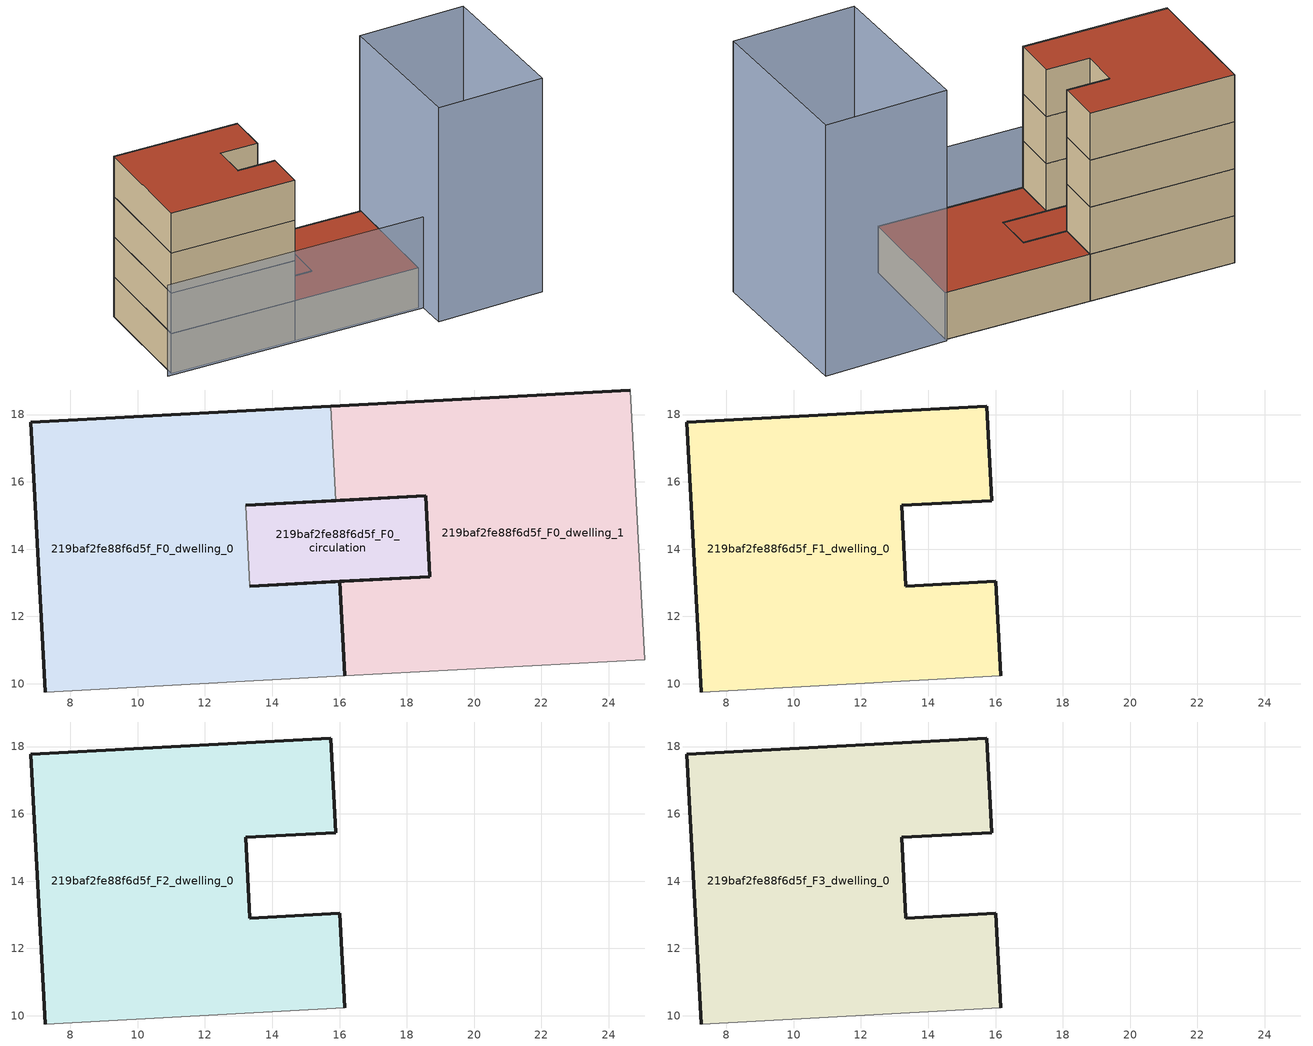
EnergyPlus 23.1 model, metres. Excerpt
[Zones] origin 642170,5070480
219baf2fe88f6d5f_F0_dwelling_0
 floor ground (EU_floor_Construction): 16.16,10.23 16.01,13.04 13.34,12.9 13.21,15.3 15.88,15.45 15.73,18.25 6.81,17.77 7.25,9.75 z0
 wall outside (EU_wall_Construction): 15.88,15.45 13.21,15.3 / 13.34,12.9 16.01,13.04 16.16,10.23 / 7.25,9.75 6.81,17.77 15.73,18.25 z0:3
 wall adiabatic (EU_wall_Construction): 16.16,10.23 7.25,9.75 z0:3
 wall to 219baf2fe88f6d5f_F0_dwelling_1 (EU_wall_Construction): 15.73,18.25 15.88,15.45 z0:3
 wall to 219baf2fe88f6d5f_F0_circulation (EU_wall_Construction): 13.21,15.3 13.34,12.9 z0:3
219baf2fe88f6d5f_F0_dwelling_1
 floor ground (EU_floor_Construction): 25.08,10.71 24.65,18.73 15.73,18.25 15.88,15.45 18.56,15.59 18.69,13.18 16.01,13.04 16.16,10.23 z0
 wall outside (EU_wall_Construction): 15.73,18.25 24.65,18.73 / 16.16,10.23 16.01,13.04 18.69,13.18 18.56,15.59 15.88,15.45 z0:3
 wall adiabatic (EU_wall_Construction): 24.65,18.73 25.08,10.71 16.16,10.23 z0:3
 roof outside (EU_roof_Construction): 24.65,18.73 25.08,10.71 16.16,10.23 16.01,13.04 18.69,13.18 18.56,15.59 15.88,15.45 15.73,18.25 z3
219baf2fe88f6d5f_F0_circulation
 floor ground (EU_floor_Construction): 18.69,13.18 18.56,15.59 13.21,15.3 13.34,12.9 z0
 wall outside (EU_wall_Construction): 13.21,15.3 18.56,15.59 18.69,13.18 13.34,12.9 z0:3
 roof outside (EU_roof_Construction): 18.56,15.59 18.69,13.18 13.34,12.9 13.21,15.3 z3
219baf2fe88f6d5f_F1_dwelling_0
 floor to 219baf2fe88f6d5f_F0_dwelling_0 (EU_floor_Construction): 16.16,10.23 16.01,13.04 13.34,12.9 13.21,15.3 15.88,15.45 15.73,18.25 6.81,17.77 7.25,9.75 z3
 wall outside (EU_wall_Construction): 7.25,9.75 6.81,17.77 15.73,18.25 15.88,15.45 13.21,15.3 13.34,12.9 16.01,13.04 16.16,10.23 z3:6
 wall adiabatic (EU_wall_Construction): 16.16,10.23 7.25,9.75 z3:6
219baf2fe88f6d5f_F2_dwelling_0
 floor to 219baf2fe88f6d5f_F1_dwelling_0 (EU_floor_Construction): 16.16,10.23 16.01,13.04 13.34,12.9 13.21,15.3 15.88,15.45 15.73,18.25 6.81,17.77 7.25,9.75 z6
 wall outside (EU_wall_Construction): 7.25,9.75 6.81,17.77 15.73,18.25 15.88,15.45 13.21,15.3 13.34,12.9 16.01,13.04 16.16,10.23 z6:9
 wall adiabatic (EU_wall_Construction): 16.16,10.23 7.25,9.75 z6:9
219baf2fe88f6d5f_F3_dwelling_0
 floor to 219baf2fe88f6d5f_F2_dwelling_0 (EU_floor_Construction): 16.16,10.23 16.01,13.04 13.34,12.9 13.21,15.3 15.88,15.45 15.73,18.25 6.81,17.77 7.25,9.75 z9
 wall outside (EU_wall_Construction): 7.25,9.75 6.81,17.77 15.73,18.25 15.88,15.45 13.21,15.3 13.34,12.9 16.01,13.04 16.16,10.23 z9:12
 wall adiabatic (EU_wall_Construction): 16.16,10.23 7.25,9.75 z9:12
 roof outside (EU_roof_Construction): 15.73,18.25 15.88,15.45 13.21,15.3 13.34,12.9 16.01,13.04 16.16,10.23 7.25,9.75 6.81,17.77 z12
shading: 6.91,9.58 25.93,10.64 z0:6.8; 25.55,8.6 24.63,18.88 / 24.63,18.88 32.21,19.56 / 32.21,19.56 33.13,9.28 / 33.13,9.28 25.55,8.6 z0:16
[Building]
EU S2 Campaign: North Axis=0; Terrain=City; Solar Distribution=FullExterior
[Site:Location]
Lyon-Bron: Latitude=45.75; Longitude=5; Time Zone=1; Elevation=198
[SizingPeriod:WeatherFileDays]
AnnualSizingPeriod: Begin Month=1; Begin Day of Month=1; End Month=12; End Day of Month=31; Day of Week for Start Day=Monday; Use Weather File Daylight Saving Period=No; Use Weather File Rain and Snow Indicators=No
[MATERIAL]
EU_InternalMass_Material: Roughness=MediumRough; Thickness=0.1; Conductivity=1; Density=1800; Specific Heat=900; Thermal Absorptance=0.9; Solar Absorptance=0.7; Visible Absorptance=0.7
[MATERIAL:NOMASS] Roughness=MediumRough; Thermal Absorptance=0.9; Solar Absorptance=0.7; Visible Absorptance=0.7
Name | Thermal Resistance
EU_wall_NoMass | 0.379507
EU_roof_NoMass | 0.466853
EU_floor_NoMass | 0.392157
[CONSTRUCTION]
EU_wall_Construction: EU_wall_NoMass
EU_roof_Construction: EU_roof_NoMass
EU_floor_Construction: EU_floor_NoMass
EU_InternalMass_Construction: EU_InternalMass_Material
[ZONE] Type=1; Multiplier=1; Ceiling Height=autocalculate; Floor Area=autocalculate; Part of Total Floor Area=Yes
Name | Volume
219baf2fe88f6d5f_F0_dwelling_0 | 195.704
219baf2fe88f6d5f_F1_dwelling_0; 219baf2fe88f6d5f_F2_dwelling_0; 219baf2fe88f6d5f_F3_dwelling_0 | 195.703
219baf2fe88f6d5f_F0_dwelling_1 | 195.718
219baf2fe88f6d5f_F0_circulation | 38.7114
[INTERNALMASS] Construction=EU_InternalMass_Construction
Name | Zone or ZoneList | Surface Area
219baf2fe88f6d5f_F0_dwelling_0_EU_InternalMass | 219baf2fe88f6d5f_F0_dwelling_0 | 65.2386
219baf2fe88f6d5f_F0_dwelling_1_EU_InternalMass | 219baf2fe88f6d5f_F0_dwelling_1 | 65.2386
219baf2fe88f6d5f_F1_dwelling_0_EU_InternalMass | 219baf2fe88f6d5f_F1_dwelling_0 | 143.382
219baf2fe88f6d5f_F2_dwelling_0_EU_InternalMass | 219baf2fe88f6d5f_F2_dwelling_0 | 143.382
219baf2fe88f6d5f_F3_dwelling_0_EU_InternalMass | 219baf2fe88f6d5f_F3_dwelling_0 | 143.382
[OTHEREQUIPMENT] Fuel Type=Electricity; Design Level Calculation Method=Watts/Area; Power per Zone Floor Area=1; Fraction Latent=0; Fraction Radiant=0; Fraction Lost=0; Carbon Dioxide Generation Rate=0; EndUse Subcategory=EU_Step8_InternalGains
Name | Zone or ZoneList or Space or SpaceList | Schedule
EU_Step8_InternalGain_219baf2fe88f6d5f_F0_dwelling_0_f000 | 219baf2fe88f6d5f_F0_dwelling_0 | EU_Step8_GainSchedule_219baf2fe88f6d5f_F0_dwelling_0_f000
EU_Step8_InternalGain_219baf2fe88f6d5f_F0_dwelling_1_f000 | 219baf2fe88f6d5f_F0_dwelling_1 | EU_Step8_GainSchedule_219baf2fe88f6d5f_F0_dwelling_1_f000
EU_Step8_InternalGain_219baf2fe88f6d5f_F1_dwelling_0_f000 | 219baf2fe88f6d5f_F1_dwelling_0 | EU_Step8_GainSchedule_219baf2fe88f6d5f_F1_dwelling_0_f000
EU_Step8_InternalGain_219baf2fe88f6d5f_F2_dwelling_0_f000 | 219baf2fe88f6d5f_F2_dwelling_0 | EU_Step8_GainSchedule_219baf2fe88f6d5f_F2_dwelling_0_f000
EU_Step8_InternalGain_219baf2fe88f6d5f_F3_dwelling_0_f000 | 219baf2fe88f6d5f_F3_dwelling_0 | EU_Step8_GainSchedule_219baf2fe88f6d5f_F3_dwelling_0_f000
[ZONEINFILTRATION:DESIGNFLOWRATE]
EU_Circulation_Infiltration_219baf2fe88f6d5f_F0_circulation: Zone or ZoneList or Space or SpaceList=219baf2fe88f6d5f_F0_circulation; Schedule=EU_AlwaysOn; Design Flow Rate Calculation Method=Flow/Area; Flow Rate per Floor Area=0.0005; Constant Term Coefficient=1; Temperature Term Coefficient=0; Velocity Term Coefficient=0; Velocity Squared Term Coefficient=0
[ZONEVENTILATION:DESIGNFLOWRATE] Schedule=EU_AlwaysOn; Design Flow Rate Calculation Method=AirChanges/Hour; Air Changes per Hour=0.51; Ventilation Type=Natural; Fan Pressure Rise=0; Fan Total Efficiency=1; Constant Term Coefficient=1; Temperature Term Coefficient=0; Velocity Term Coefficient=0; Velocity Squared Term Coefficient=0; Minimum Indoor Temperature=-100; Maximum Indoor Temperature=100; Delta Temperature=-100; Minimum Outdoor Temperature=-100; Maximum Outdoor Temperature=100; Maximum Wind Speed=40
Name | Zone or ZoneList or Space or SpaceList
EU_ConstantAir_219baf2fe88f6d5f_F0_dwelling_0 | 219baf2fe88f6d5f_F0_dwelling_0
EU_ConstantAir_219baf2fe88f6d5f_F0_dwelling_1 | 219baf2fe88f6d5f_F0_dwelling_1
EU_ConstantAir_219baf2fe88f6d5f_F1_dwelling_0 | 219baf2fe88f6d5f_F1_dwelling_0
EU_ConstantAir_219baf2fe88f6d5f_F2_dwelling_0 | 219baf2fe88f6d5f_F2_dwelling_0
EU_ConstantAir_219baf2fe88f6d5f_F3_dwelling_0 | 219baf2fe88f6d5f_F3_dwelling_0
[HVACTEMPLATE:THERMOSTAT] Constant Heating Setpoint=20; Constant Cooling Setpoint=50
EU_HeatOnly_219baf2fe88f6d5f_F0_dwelling_0; EU_HeatOnly_219baf2fe88f6d5f_F0_dwelling_1; EU_HeatOnly_219baf2fe88f6d5f_F1_dwelling_0; EU_HeatOnly_219baf2fe88f6d5f_F2_dwelling_0; EU_HeatOnly_219baf2fe88f6d5f_F3_dwelling_0
[HVACTEMPLATE:ZONE:IDEALLOADSAIRSYSTEM] System Availability Schedule=EU_AlwaysOn; Maximum Heating Supply Air Temperature=50; Minimum Cooling Supply Air Temperature=13; Maximum Heating Supply Air Humidity Ratio=0.0156; Minimum Cooling Supply Air Humidity Ratio=0.0077; Heating Limit=NoLimit; Cooling Limit=NoLimit; Heating Availability Schedule=EU_AlwaysOn; Cooling Availability Schedule=EU_CoolingOff; Dehumidification Control Type=ConstantSensibleHeatRatio; Cooling Sensible Heat Ratio=0.7; Dehumidification Setpoint=60; Humidification Control Type=None; Humidification Setpoint=30; Outdoor Air Method=None; Outdoor Air Flow Rate per Person=0.00944; Outdoor Air Flow Rate per Zone Floor Area=0; Outdoor Air Flow Rate per Zone=0; Demand Controlled Ventilation Type=None; Outdoor Air Economizer Type=NoEconomizer; Heat Recovery Type=None; Sensible Heat Recovery Effectiveness=0.7; Latent Heat Recovery Effectiveness=0.65
Name | Template Thermostat
219baf2fe88f6d5f_F0_dwelling_0 | EU_HeatOnly_219baf2fe88f6d5f_F0_dwelling_0
219baf2fe88f6d5f_F0_dwelling_1 | EU_HeatOnly_219baf2fe88f6d5f_F0_dwelling_1
219baf2fe88f6d5f_F1_dwelling_0 | EU_HeatOnly_219baf2fe88f6d5f_F1_dwelling_0
219baf2fe88f6d5f_F2_dwelling_0 | EU_HeatOnly_219baf2fe88f6d5f_F2_dwelling_0
219baf2fe88f6d5f_F3_dwelling_0 | EU_HeatOnly_219baf2fe88f6d5f_F3_dwelling_0
[SIZING:ZONE] Zone Cooling Design Supply Air Temperature Input Method=SupplyAirTemperature; Zone Cooling Design Supply Air Temperature=13; Zone Heating Design Supply Air Temperature Input Method=SupplyAirTemperature; Zone Heating Design Supply Air Temperature=50; Zone Cooling Design Supply Air Humidity Ratio=0.008; Zone Heating Design Supply Air Humidity Ratio=0.008; Cooling Design Air Flow Method=DesignDay; Cooling Design Air Flow Rate=0; Cooling Minimum Air Flow per Zone Floor Area=0.000762; Cooling Minimum Air Flow=0; Cooling Minimum Air Flow Fraction=0.2; Heating Design Air Flow Method=DesignDay; Heating Design Air Flow Rate=0; Heating Maximum Air Flow per Zone Floor Area=0.002032; Heating Maximum Air Flow=0.141576; Heating Maximum Air Flow Fraction=0.3; Account for Dedicated Outdoor Air System=No; Dedicated Outdoor Air System Control Strategy=NeutralSupplyAir; Dedicated Outdoor Air Low Setpoint Temperature for Design=autosize; Dedicated Outdoor Air High Setpoint Temperature for Design=autosize; Zone Load Sizing Method=Sensible Load Only No Latent Load; Zone Latent Cooling Design Supply Air Humidity Ratio Input Method=HumidityRatioDifference; Zone Cooling Design Supply Air Humidity Ratio Difference=0.005; Zone Latent Heating Design Supply Air Humidity Ratio Input Method=HumidityRatioDifference; Zone Humidification Design Supply Air Humidity Ratio Difference=0.005
219baf2fe88f6d5f_F0_dwelling_0; 219baf2fe88f6d5f_F0_dwelling_1; 219baf2fe88f6d5f_F1_dwelling_0; 219baf2fe88f6d5f_F2_dwelling_0; 219baf2fe88f6d5f_F3_dwelling_0
[SCHEDULE:CONSTANT]
Name | Hourly Value
EU_AlwaysOn | 1
EU_CoolingOff | 0
[SCHEDULE:FILE] Column Number=1; Rows to Skip at Top=0; Number of Hours of Data=8760; Column Separator=Comma; Interpolate to Timestep=No; Minutes per Item=60; Adjust Schedule for Daylight Savings=Yes
Name | File
EU_Step8_GainSchedule_219baf2fe88f6d5f_F0_dwelling_0_f000 | ../../schedules/219baf2fe88f6d5f/219baf2fe88f6d5f_F0_dwelling_0_f000_gain.csv
EU_Step8_GainSchedule_219baf2fe88f6d5f_F0_dwelling_1_f000 | ../../schedules/219baf2fe88f6d5f/219baf2fe88f6d5f_F0_dwelling_1_f000_gain.csv
EU_Step8_GainSchedule_219baf2fe88f6d5f_F1_dwelling_0_f000 | ../../schedules/219baf2fe88f6d5f/219baf2fe88f6d5f_F1_dwelling_0_f000_gain.csv
EU_Step8_GainSchedule_219baf2fe88f6d5f_F2_dwelling_0_f000 | ../../schedules/219baf2fe88f6d5f/219baf2fe88f6d5f_F2_dwelling_0_f000_gain.csv
EU_Step8_GainSchedule_219baf2fe88f6d5f_F3_dwelling_0_f000 | ../../schedules/219baf2fe88f6d5f/219baf2fe88f6d5f_F3_dwelling_0_f000_gain.csv
